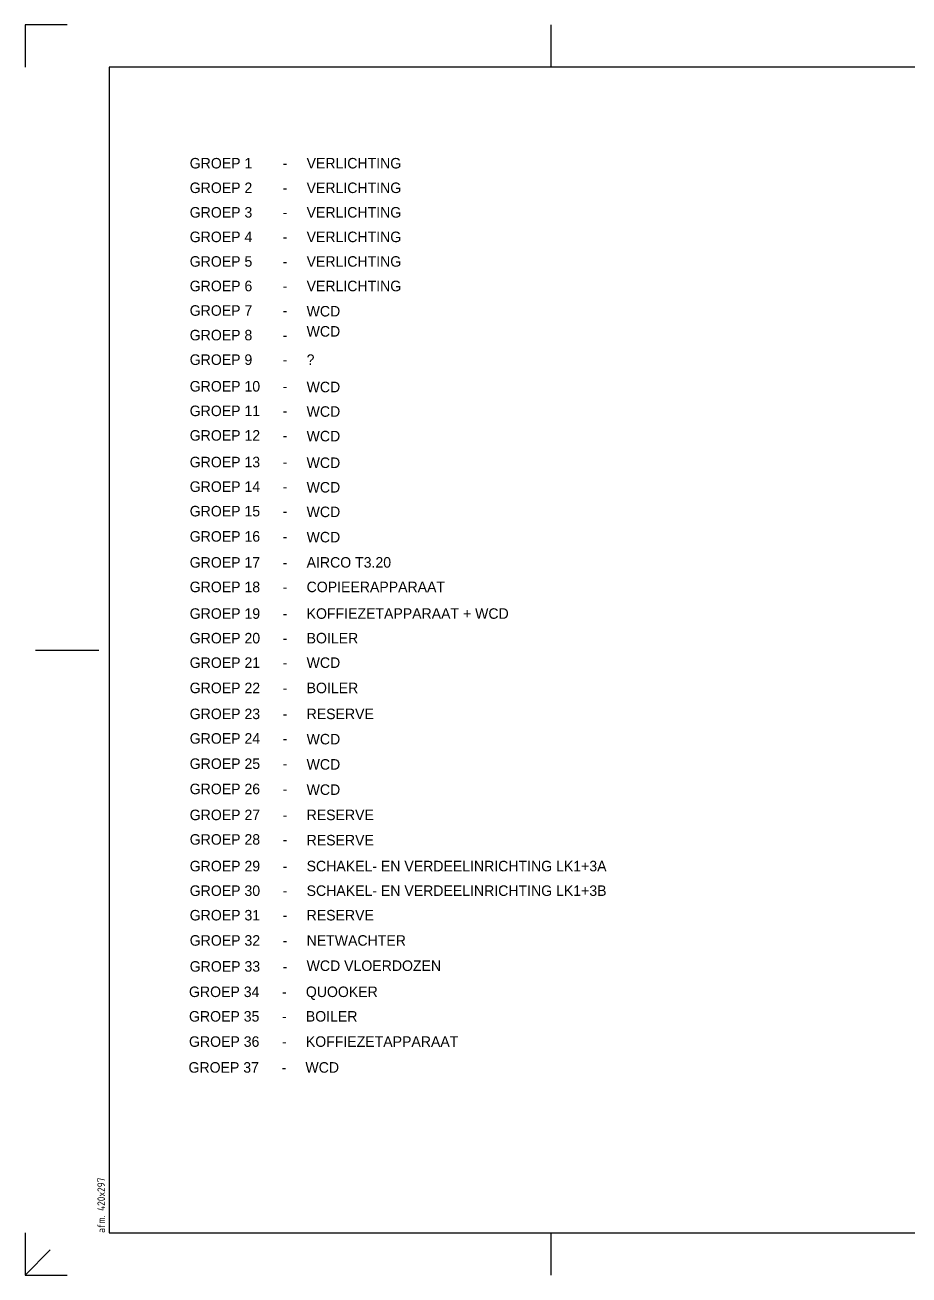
# Model space of a CAD drawing. Header units: millimetres. Extents: x 0 to 420, y 0 to 297.
# Drawn here: x 0 to 210, y 0 to 297 of the extents above; entities that cross this region are included whole.
import ezdxf

# ---------------------------------------------------------------- set-up
doc = ezdxf.new("R2010")
doc.units = ezdxf.units.MM
for name, color, linetype in [('00att018', 1, 'CONTINUOUS'), ('00kad018', 1, 'CONTINUOUS'), ('00kad070', 5, 'CONTINUOUS'), ('BL$2----_KADER', 7, 'CONTINUOUS'), ('EL6-----', 7, 'CONTINUOUS')]:
    doc.layers.add(name, color=color, linetype=linetype)
doc.styles.add('BURO-035', font='BUROFONT.shx', dxfattribs={"height": 3.5})
doc.styles.add('ISO', font='isocp.shx')

# ---------------------------------------------------------------- blocks, each defined once
blk = doc.blocks.new('a3-windesheim-hor')
at = {"layer": '00kad018', "color": 1}
for p, q in [((0, 297), (0, 287)), ((10, 297), (0, 297)), ((125, 287), (125, 297)), ((2.5, 148.5), (17.5, 148.5)), ((0, 10), (0, 0)), ((125, 0), (125, 10)), ((0, 0), (6, 6)), ((0, 0), (10, 0))]:
    blk.add_line(p, q, dxfattribs=at)
at = {"layer": '00kad070', "color": 5}
for p, q in [((20, 287), (20, 10)), ((410, 287), (20, 287)), ((20, 10), (410, 10))]:
    blk.add_line(p, q, dxfattribs=at)
at = {"layer": '00att018', "color": 1, "style": 'ISO'}
blk.add_text('afm. 420x297', height=1.8, rotation=90, dxfattribs=at).set_placement((19, 10))

msp = doc.modelspace()

# ---------------------------------------------------------------- block references
at = {"layer": 'BL$2----_KADER'}
msp.add_blockref('a3-windesheim-hor', (0, 0), dxfattribs=at)

# ---------------------------------------------------------------- texts
at = {"layer": 'EL6-----', "color": 2, "style": 'BURO-035'}
for s, p in [('GROEP 1', (39.13, 262.91)), ('VERLICHTING', (66.9, 262.91)), ('-', (61.23, 262.91)), ('GROEP 2', (39.13, 257.07)), ('VERLICHTING', (66.9, 257.07)), ('-', (61.23, 257.07)), ('GROEP 3', (39.13, 251.24)), ('VERLICHTING', (66.9, 251.24)), ('-', (61.23, 251.24)), ('GROEP 4', (39.13, 245.41)), ('-', (61.23, 245.41)), ('VERLICHTING', (66.9, 245.41)), ('GROEP 5', (39.13, 239.57)), ('-', (61.23, 239.57)), ('VERLICHTING', (66.9, 239.57)), ('GROEP 6', (39.13, 233.74)), ('-', (61.23, 233.74)), ('VERLICHTING', (66.9, 233.74)), ('GROEP 7', (39.13, 227.91)), ('-', (61.23, 227.91)), ('WCD', (66.9, 227.74)), ('GROEP 8', (39.13, 222.07)), ('-', (61.23, 222.07)), ('WCD', (66.9, 222.96)), ('GROEP 9', (39.13, 216.24)), ('-', (61.23, 216.24)), ('?', (66.9, 216.24)), ('GROEP 10', (39.13, 209.91)), ('-', (61.23, 209.91)), ('WCD', (66.9, 209.74)), ('GROEP 11', (39.13, 204.07)), ('-', (61.23, 204.07)), ('WCD', (66.9, 203.91)), ('GROEP 12', (39.13, 198.24)), ('-', (61.23, 198.24)), ('WCD', (66.9, 198.07)), ('GROEP 13', (39.13, 191.91)), ('WCD', (66.9, 191.74)), ('-', (61.23, 191.91)), ('GROEP 14', (39.13, 186.07)), ('-', (61.23, 186.07)), ('WCD', (66.9, 185.91)), ('GROEP 15', (39.13, 180.24)), ('-', (61.23, 180.24)), ('WCD', (66.9, 180.07)), ('GROEP 16', (39.13, 174.24)), ('-', (61.23, 174.24)), ('WCD', (66.9, 174.07)), ('GROEP 17', (39.13, 168.07)), ('AIRCO T3.20', (66.9, 168.07)), ('-', (61.23, 168.07)), ('GROEP 18', (39.13, 162.24)), ('COPIEERAPPARAAT', (66.9, 162.24)), ('-', (61.23, 162.24)), ('GROEP 19', (39.13, 155.91)), ('KOFFIEZETAPPARAAT + WCD ', (66.9, 155.91)), ('-', (61.23, 155.91)), ('GROEP 20', (39.13, 150.07)), ('BOILER', (66.9, 150.07)), ('-', (61.23, 150.07)), ('GROEP 21', (39.13, 144.24)), ('WCD', (66.9, 144.24)), ('-', (61.23, 144.24)), ('GROEP 22', (39.13, 138.24)), ('BOILER', (66.9, 138.24)), ('-', (61.23, 138.24)), ('GROEP 23', (39.13, 132.07)), ('RESERVE', (66.9, 132.07)), ('-', (61.23, 132.07)), ('GROEP 24', (39.13, 126.24)), ('WCD', (66.9, 126.07)), ('-', (61.23, 126.24)), ('GROEP 25', (39.13, 120.24)), ('WCD', (66.9, 120.07)), ('-', (61.23, 120.24)), ('GROEP 26', (39.13, 114.24)), ('WCD', (66.9, 114.07)), ('-', (61.23, 114.24)), ('GROEP 27', (39.13, 108.07)), ('RESERVE', (66.9, 108.07)), ('-', (61.23, 108.07)), ('GROEP 28', (39.13, 102.24)), ('RESERVE', (66.9, 102.07)), ('-', (61.23, 102.24)), ('GROEP 29', (39.13, 95.91)), ('SCHAKEL- EN VERDEELINRICHTING LK1+3A', (66.9, 95.91)), ('-', (61.23, 95.91)), ('GROEP 30', (39.13, 90.07)), ('SCHAKEL- EN VERDEELINRICHTING LK1+3B', (66.9, 90.07)), ('-', (61.23, 90.07)), ('GROEP 31', (39.13, 84.24)), ('RESERVE', (66.9, 84.24)), ('-', (61.23, 84.24)), ('GROEP 32', (39.13, 78.24)), ('NETWACHTER', (66.9, 78.24)), ('-', (61.23, 78.24)), ('GROEP 33', (39.13, 72.07)), ('WCD VLOERDOZEN', (66.9, 72.24)), ('-', (61.23, 72.07)), ('GROEP 34', (38.96, 66.04)), ('QUOOKER', (66.72, 66.04)), ('-', (61.05, 66.04)), ('GROEP 35', (38.96, 60.21)), ('BOILER', (66.72, 60.21)), ('-', (61.05, 60.21)), ('GROEP 36', (38.96, 54.21)), ('KOFFIEZETAPPARAAT', (66.72, 54.21)), ('-', (61.05, 54.21)), ('GROEP 37', (38.85, 48.07)), ('WCD', (66.62, 48.07)), ('-', (60.95, 48.07))]:
    msp.add_text(s, height=2.5, dxfattribs=at).set_placement(p)

doc.saveas('drawing.dxf')
